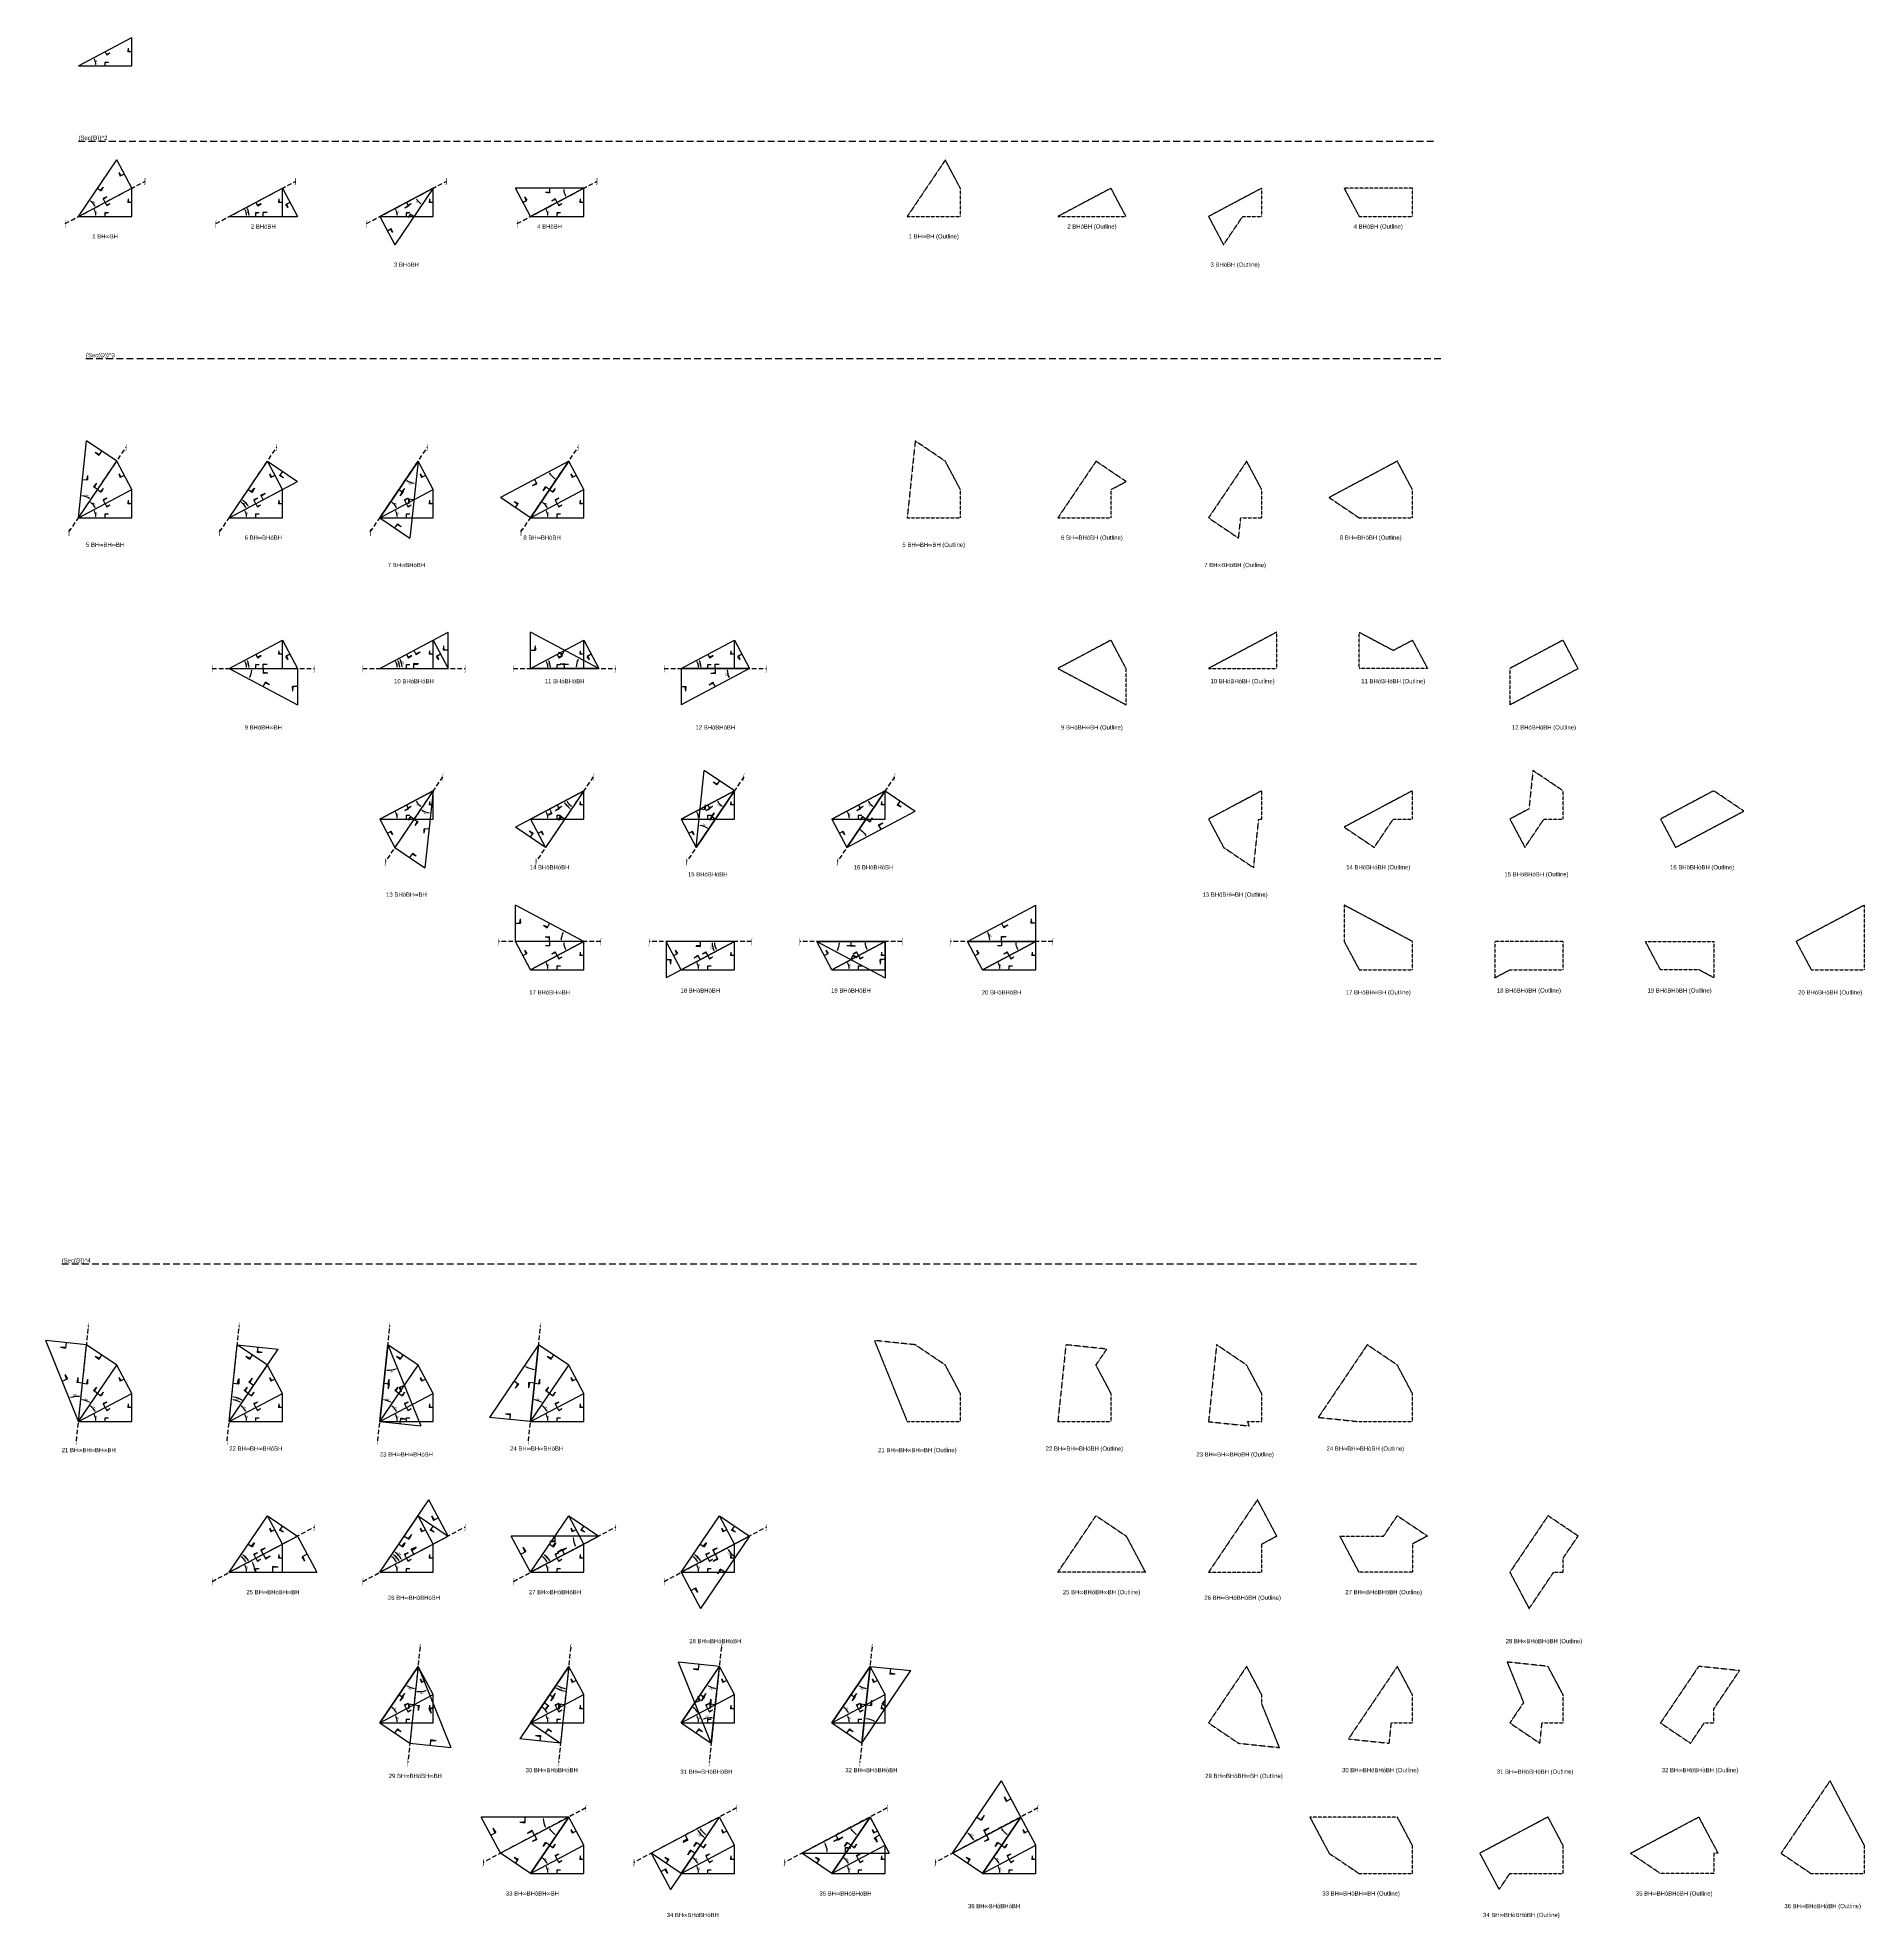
# Model space of a CAD drawing. Header units: millimetres. Extents: x 109495 to 889476, y -4752178 to 24518.
# Drawn here: x 119384 to 634329, y -505746 to 24518 of the extents above; entities that cross this region are included whole.
import ezdxf
from ezdxf.enums import TextEntityAlignment as Align

# ---------------------------------------------------------------- set-up
doc = ezdxf.new("R2010")
doc.units = ezdxf.units.MM
doc.header["$PDMODE"] = 35
doc.linetypes.add('DASHED', pattern=[19.05, 12.7, -6.35])
for name, color, linetype in [('BASE', 170, 'Continuous'), ('HYPOTENUSE', 20, 'Continuous'), ('PERPENDICULAR', 90, 'Continuous')]:
    doc.layers.add(name, color=color, linetype=linetype)
doc.styles.add('Arial', font='arial_0.ttf')
doc.dimstyles.new('ISO-25', dxfattribs={"dimtxt": 250, "dimasz": 100, "dimexe": 1.25, "dimexo": 0.625, "dimgap": 100, "dimtad": 1, "dimdec": 0, "dimtxsty": 'Arial', "dimcen": 2.5, "dimadec": 0, "dimazin": 0, "dimtfac": 1, "dimtdec": 0, "dimtmove": 0, "dimatfit": 3, "dimfxl": 1, "dimarcsym": 0})

# ---------------------------------------------------------------- blocks, each defined once
blk = doc.blocks.new('*D9')
at = {"color": 0, "lineweight": -2, "ltscale": 100, "transparency": 16777216}
blk.add_arc((0, 0), 4906, 4.08845, 23.91155, dxfattribs=at)
at = {"color": 0, "ltscale": 100, "transparency": 16777216}
for points in [[(4432, 1963), (4537, 2014), (4332, 2303)], [(4952, 352), (4835, 348), (4906, 0)]]:
    blk.add_solid(points, dxfattribs=at)
at = {"layer": 'Defpoints', "color": 0, "ltscale": 100, "transparency": 16777216}
for p in [(15000, 7976), (0, 0), (0, 0), (4841, 796), (15000, 0)]:
    blk.add_point(p, dxfattribs=at)
at = {"color": 0, "ltscale": 100, "transparency": 16777216, "insert": (5055, 1260), "char_height": 400, "attachment_point": 5, "rotation": 284, "style": 'Arial'}
blk.add_mtext('28°', dxfattribs=at)
blk = doc.blocks.new('SanjoyNathGeometrifyingTrigonometryFundamentalLockedSet')
at = {"color": 242, "linetype": 'DASHED', "ltscale": 100, "true_color": 0xcd2027}
for p, q in [((7500, 3987.8), (8016.4, 3016.6)), ((8852.4, 3574.3), (7922.5, 3193.2)), ((8852.4, 3574.3), (8016.4, 3016.6))]:
    blk.add_line(p, q, dxfattribs=at)
at = {"color": 114, "linetype": 'DASHED', "ltscale": 100, "true_color": 0x139b48}
for p, q in [((14000, 4987.8), (13900, 3987.8)), ((15000, 3987.8), (13900, 3987.8)), ((14000, 4987.8), (14100, 3987.8))]:
    blk.add_line(p, q, dxfattribs=at)
at = {"color": 159, "linetype": 'DASHED', "ltscale": 100, "true_color": 0x22346e}
for p, q in [((7500, 0), (7500, 1100)), ((8500, 1000), (7500, 1100)), ((8500, 1000), (7500, 900))]:
    blk.add_line(p, q, dxfattribs=at)
at = {"layer": 'BASE'}
blk.add_line((0, 0), (15000, 0), dxfattribs=at)
at = {"layer": 'HYPOTENUSE'}
blk.add_line((0, 0), (15000, 7975.6), dxfattribs=at)
at = {"layer": 'PERPENDICULAR'}
blk.add_line((15000, 0), (15000, 7975.6), dxfattribs=at)
at = {"color": 4, "ltscale": 100}
dim = blk.add_angular_dim_2l(base=(4841, 795.6), line1=((0, 0), (15000, 0)), line2=((0, 0), (15000, 7975.6)), dimstyle='ISO-25', override={"dimtxt": 400, "dimasz": 350, "dimgap": 100}, dxfattribs=at)
dim.commit()
dim.dimension.update_dxf_attribs({"geometry": '*D9', "text_midpoint": (5055.4, 1260.5)})

msp = doc.modelspace()

# ---------------------------------------------------------------- linework, layer by layer
at = {"linetype": 'DASHED', "ltscale": 150}
for p, q in [((130908, -4694), (513150, -4694)), ((133020, -65968), (515263, -65968)), ((126170, -321220), (508412, -321220))]:
    msp.add_line(p, q, dxfattribs=at)
at = {"linetype": 'DASHED', "ltscale": 100}
for p, q in [((127158, -27923), (149658, -15960)), ((169629, -27923), (192129, -15960)), ((212100, -27923), (234600, -15960)), ((254572, -27923), (277072, -15960)), ((128218, -114860), (144357, -90933)), ((170689, -114860), (186828, -90933)), ((213161, -114860), (229300, -90933)), ((255632, -114860), (271771, -90933)), ((168569, -153343), (197430, -153343)), ((211040, -153343), (239901, -153343)), ((253512, -153343), (282373, -153343)), ((295983, -153343), (324844, -153343)), ((233540, -183851), (217401, -207778)), ((276012, -183851), (259873, -207778)), ((318483, -183851), (302344, -207778)), ((360954, -183851), (344816, -207778)), ((278132, -230310), (249271, -230310)), ((320603, -230310), (291742, -230310)), ((363075, -230310), (334214, -230310)), ((405546, -230310), (376685, -230310)), ((130338, -371118), (133755, -338610)), ((172810, -371118), (176226, -338610)), ((215281, -371118), (218698, -338610)), ((257752, -371118), (261169, -338610)), ((168569, -410729), (197430, -395384)), ((211040, -410729), (239901, -395384)), ((253512, -410729), (282373, -395384)), ((295983, -410729), (324844, -395384)), ((227179, -429274), (223762, -461782)), ((269651, -429274), (266234, -461782)), ((312122, -429274), (308705, -461782)), ((354593, -429274), (351177, -461782)), ((273891, -474605), (245030, -489951)), ((316363, -474605), (287502, -489951)), ((358834, -474605), (329973, -489951)), ((401305, -474605), (372444, -489951))]:
    msp.add_line(p, q, dxfattribs=at)
at = {"linetype": 'DASHED'}
for points in [[(364500, -25929), (379500, -25929), (379500, -17954), (375260, -9978)], [(426212, -25929), (421972, -17954), (406972, -25929)], [(459063, -25929), (464443, -25929), (464443, -17954), (449443, -25929), (453684, -33905)], [(487674, -17954), (491914, -25929), (506914, -25929), (506914, -17954)], [(364500, -110872), (379500, -110872), (379500, -102896), (375260, -94921), (366778, -89200)], [(406972, -110872), (421972, -110872), (421972, -102896), (426212, -100641), (417731, -94921)], [(458526, -110872), (464443, -110872), (464443, -102896), (460202, -94921), (449443, -110872), (457924, -116593)], [(483433, -105151), (491914, -110872), (506914, -110872), (506914, -102896), (502674, -94921)], [(468684, -143113), (449443, -153343), (468684, -153343)], [(511155, -153343), (491914, -153343), (491914, -143113), (501535, -148228), (506914, -145368)], [(426212, -153343), (421972, -145368), (406972, -153343), (426212, -163574)], [(553627, -153343), (549386, -145368), (534386, -153343), (534386, -163574)], [(544006, -195815), (549386, -195815), (549386, -187839), (540904, -182118), (539765, -192954), (534386, -195815), (538627, -203790)], [(464443, -187839), (449443, -195815), (453684, -203790), (462165, -209511), (463605, -195815), (464443, -195815)], [(501535, -195815), (506914, -195815), (506914, -187839), (487674, -198070), (496155, -203790)], [(600339, -193560), (591857, -187839), (576857, -195815), (581098, -203790)], [(487674, -230310), (491914, -238286), (506914, -238286), (506914, -230310), (487674, -220080)], [(615088, -230310), (619329, -238286), (634329, -238286), (634329, -220080)], [(534386, -238286), (549386, -238286), (549386, -230310), (530145, -230310), (530145, -240541)], [(591857, -230310), (591857, -240541), (587616, -238286), (576857, -238286), (572616, -230310)], [(364500, -365700), (379500, -365700), (379500, -357725), (375260, -349749), (366778, -344028), (355255, -342817)], [(406972, -365700), (421972, -365700), (421972, -357725), (417731, -349749), (420773, -345239), (409249, -344028)], [(460477, -365700), (464443, -365700), (464443, -357725), (460202, -349749), (451721, -344028), (449443, -365700), (460966, -366911)], [(480391, -364489), (491914, -365700), (506914, -365700), (506914, -357725), (502674, -349749), (494192, -344028)], [(431652, -408172), (406972, -408172), (417731, -392220), (426212, -397941)], [(449443, -408172), (464443, -408172), (464443, -400196), (468684, -397941), (463244, -387711)], [(506914, -400196), (506914, -408172), (491914, -408172), (486475, -397941), (498815, -397941), (502674, -392220), (511155, -397941)], [(546726, -408172), (549386, -408172), (549386, -404228), (553627, -397941), (545145, -392220), (534386, -408172), (539825, -418402)], [(460202, -434692), (449443, -450643), (457924, -456364), (469448, -457575), (464443, -445188), (464443, -442667)], [(500997, -450643), (506914, -450643), (506914, -442667), (502674, -434692), (488873, -455153), (500396, -456364)], [(543469, -450643), (549386, -450643), (549386, -442667), (545145, -434692), (533622, -433481), (538245, -444922), (534386, -450643), (542867, -456364)], [(585339, -456364), (589197, -450643), (591857, -450643), (591857, -446700), (599140, -435903), (587616, -434692), (576857, -450643)], [(610847, -487394), (619329, -493114), (634329, -493114), (634329, -485139), (624648, -466933)], [(483433, -487394), (491914, -493114), (506914, -493114), (506914, -485139), (502674, -477163), (477993, -477163)], [(534386, -493114), (549386, -493114), (549386, -485139), (545145, -477163), (525904, -487394), (531344, -497624)], [(587616, -477163), (593056, -487394), (591857, -487394), (591857, -493114), (576857, -493114), (568376, -487394)]]:
    msp.add_lwpolyline(points, close=True, dxfattribs=at)

# ---------------------------------------------------------------- block references
for p in [(130908, 16542), (130908, -25929), (173379, -25929), (215850, -25929), (258322, -25929), (130908, -110872), (173379, -110872), (215850, -110872), (258322, -110872), (173379, -153343), (215850, -153343), (258322, -153343), (300793, -153343), (215850, -195815), (258322, -195815), (300793, -195815), (343265, -195815), (258322, -238286), (300793, -238286), (343265, -238286), (385736, -238286), (130908, -365700), (173379, -365700), (215850, -365700), (258322, -365700), (173379, -408172), (215850, -408172), (258322, -408172), (300793, -408172), (215850, -450643), (258322, -450643), (300793, -450643), (343265, -450643), (258322, -493114), (300793, -493114), (343265, -493114), (385736, -493114)]:
    msp.add_blockref('SanjoyNathGeometrifyingTrigonometryFundamentalLockedSet', p, dxfattribs=at)
at = {"linetype": 'DASHED', "ltscale": 100}
for p, xscale, yscale, zscale, rotation in [((130908, -25929), 1.132570050689039, 1.132570050689039, 1.132570050689039, 27.99999999999999), ((273322, -17954), -1.132570050689039, 1.132570050689039, 1.132570050689039, 27.99999999999998), ((173379, -25929), -1.132570050689037, 1.132570050689037, 1.132570050689037, 208), ((230850, -17954), 1.132570050689037, 1.132570050689037, 1.132570050689037, 208.0000000000001), ((130908, -110872), 1.282714919717771, 1.282714919717771, 1.282714919717771, 56.00000000000003), ((269081, -94921), -1.282714919717773, 1.282714919717773, 1.282714919717773, 55.99999999999996), ((130908, -110872), 1.132570050689039, 1.132570050689039, 1.132570050689039, 27.99999999999999), ((173379, -110872), 1.132570050689039, 1.132570050689039, 1.132570050689039, 27.99999999999999), ((173379, -110872), -1.282714919717771, 1.282714919717771, 1.282714919717771, 236), ((215850, -110872), 1.132570050689039, 1.132570050689039, 1.132570050689039, 27.99999999999999), ((226610, -94921), 1.282714919717771, 1.282714919717771, 1.282714919717771, 236.0000000000001), ((258322, -110872), 1.132570050689039, 1.132570050689039, 1.132570050689039, 27.99999999999999), ((173379, -153343), -1.132570050689037, 1.132570050689037, 1.132570050689037, 208), ((215850, -153343), -1.132570050689037, 1.132570050689037, 1.132570050689037, 208), ((258322, -153343), -1.132570050689037, 1.132570050689037, 1.132570050689037, 208), ((300793, -153343), -1.132570050689037, 1.132570050689037, 1.132570050689037, 208), ((173379, -153343), -1.282714919717768, 1.282714919717768, 1.282714919717768, 180), ((320034, -153343), 1.282714919717773, 1.282714919717773, 1.282714919717773, 180), ((273322, -187839), -1.282714919717773, 1.282714919717773, 1.282714919717773, 55.99999999999996), ((305034, -203790), 1.282714919717773, 1.282714919717773, 1.282714919717773, 56.00000000000002), ((230850, -187839), 1.132570050689037, 1.132570050689037, 1.132570050689037, 208.0000000000001), ((230850, -187839), 1.28271491971777, 1.28271491971777, 1.28271491971777, 236.0000000000001), ((273322, -187839), 1.132570050689037, 1.132570050689037, 1.132570050689037, 208.0000000000001), ((315793, -187839), 1.132570050689037, 1.132570050689037, 1.132570050689037, 208.0000000000001), ((358265, -187839), 1.132570050689037, 1.132570050689037, 1.132570050689037, 208.0000000000001), ((347505, -203790), -1.282714919717773, 1.282714919717773, 1.282714919717773, 236), ((273322, -230310), -1.132570050689039, 1.132570050689039, 1.132570050689039, 27.99999999999998), ((315793, -230310), -1.132570050689039, 1.132570050689039, 1.132570050689039, 27.99999999999998), ((358265, -230310), -1.132570050689039, 1.132570050689039, 1.132570050689039, 27.99999999999998), ((400736, -230310), -1.132570050689039, 1.132570050689039, 1.132570050689039, 27.99999999999998), ((315793, -230310), 1.282714919717773, 1.282714919717773, 1.282714919717773, 180), ((339024, -230310), -1.282714919717773, 1.282714919717773, 1.282714919717773, 180), ((130908, -365700), 1.452764501644343, 1.452764501644343, 1.452764501644343, 84.00000000000003), ((130908, -365700), 1.282714919717771, 1.282714919717771, 1.282714919717771, 56.00000000000003), ((173379, -365700), 1.282714919717771, 1.282714919717771, 1.282714919717771, 56.00000000000003), ((173379, -365700), -1.452764501644343, 1.452764501644343, 1.452764501644343, 264), ((215850, -365700), 1.282714919717771, 1.282714919717771, 1.282714919717771, 56.00000000000003), ((218128, -344028), 1.452764501644343, 1.452764501644343, 1.452764501644343, 264), ((260600, -344028), -1.452764501644345, 1.452764501644345, 1.452764501644345, 84.00000000000003), ((258322, -365700), 1.282714919717771, 1.282714919717771, 1.282714919717771, 56.00000000000003), ((130908, -365700), 1.132570050689039, 1.132570050689039, 1.132570050689039, 27.99999999999999), ((173379, -365700), 1.132570050689039, 1.132570050689039, 1.132570050689039, 27.99999999999999), ((215850, -365700), 1.132570050689039, 1.132570050689039, 1.132570050689039, 27.99999999999999), ((258322, -365700), 1.132570050689039, 1.132570050689039, 1.132570050689039, 27.99999999999999), ((173379, -408172), 1.132570050689039, 1.132570050689039, 1.132570050689039, 27.99999999999999), ((173379, -408172), -1.282714919717771, 1.282714919717771, 1.282714919717771, 236), ((215850, -408172), 1.452764501644342, 1.452764501644342, 1.452764501644342, 28.00000000000001), ((215850, -408172), 1.132570050689039, 1.132570050689039, 1.132570050689039, 27.99999999999999), ((215850, -408172), -1.282714919717771, 1.282714919717771, 1.282714919717771, 236), ((277563, -397941), -1.452764501644345, 1.452764501644345, 1.452764501644345, 27.99999999999998), ((258322, -408172), 1.132570050689039, 1.132570050689039, 1.132570050689039, 27.99999999999999), ((258322, -408172), -1.282714919717771, 1.282714919717771, 1.282714919717771, 236), ((300793, -408172), 1.132570050689039, 1.132570050689039, 1.132570050689039, 27.99999999999999), ((300793, -408172), -1.282714919717771, 1.282714919717771, 1.282714919717771, 236), ((173379, -408172), -1.452764501644342, 1.452764501644342, 1.452764501644342, 208), ((320034, -397941), 1.452764501644345, 1.452764501644345, 1.452764501644345, 208.0000000000001), ((215850, -450643), 1.132570050689039, 1.132570050689039, 1.132570050689039, 27.99999999999999), ((226610, -434692), 1.282714919717771, 1.282714919717771, 1.282714919717771, 236.0000000000001), ((226610, -434692), 1.452764501644343, 1.452764501644343, 1.452764501644343, 264.0000000000001), ((258322, -450643), 1.132570050689039, 1.132570050689039, 1.132570050689039, 27.99999999999999), ((269081, -434692), -1.452764501644345, 1.452764501644345, 1.452764501644345, 84.00000000000003), ((269081, -434692), 1.282714919717771, 1.282714919717771, 1.282714919717771, 236.0000000000001), ((300793, -450643), 1.132570050689039, 1.132570050689039, 1.132570050689039, 27.99999999999999), ((309275, -456364), 1.452764501644345, 1.452764501644345, 1.452764501644345, 84.00000000000003), ((311552, -434692), 1.282714919717771, 1.282714919717771, 1.282714919717771, 236.0000000000001), ((343265, -450643), 1.132570050689039, 1.132570050689039, 1.132570050689039, 27.99999999999999), ((354024, -434692), 1.282714919717771, 1.282714919717771, 1.282714919717771, 236.0000000000001), ((351746, -456364), -1.452764501644345, 1.452764501644345, 1.452764501644345, 264), ((269081, -477163), -1.452764501644347, 1.452764501644347, 1.452764501644347, 27.99999999999998), ((269081, -477163), -1.282714919717773, 1.282714919717773, 1.282714919717773, 55.99999999999996), ((311552, -477163), -1.282714919717773, 1.282714919717773, 1.282714919717773, 55.99999999999996), ((354024, -477163), -1.282714919717773, 1.282714919717773, 1.282714919717773, 55.99999999999996), ((377255, -487394), 1.452764501644345, 1.452764501644345, 1.452764501644345, 28.00000000000004), ((396495, -477163), -1.282714919717773, 1.282714919717773, 1.282714919717773, 55.99999999999996), ((258322, -493114), 1.132570050689039, 1.132570050689039, 1.132570050689039, 27.99999999999999), ((311552, -477163), 1.452764501644345, 1.452764501644345, 1.452764501644345, 208.0000000000001), ((300793, -493114), 1.132570050689039, 1.132570050689039, 1.132570050689039, 27.99999999999999), ((334783, -487394), -1.452764501644345, 1.452764501644345, 1.452764501644345, 208), ((343265, -493114), 1.132570050689039, 1.132570050689039, 1.132570050689039, 27.99999999999999), ((385736, -493114), 1.132570050689039, 1.132570050689039, 1.132570050689039, 27.99999999999999)]:
    msp.add_blockref('SanjoyNathGeometrifyingTrigonometryFundamentalLockedSet', p, dxfattribs=dict(at, xscale=xscale, yscale=yscale, zscale=zscale, rotation=rotation))
for p, xscale, yscale, zscale in [((215850, -153343), 1.282714919717768, 1.282714919717768, 1.282714919717768), ((277563, -153343), -1.282714919717773, 1.282714919717773, 1.282714919717773), ((273322, -230310), -1.282714919717773, 1.282714919717773, 1.282714919717773), ((381495, -230310), 1.282714919717773, 1.282714919717773, 1.282714919717773)]:
    msp.add_blockref('SanjoyNathGeometrifyingTrigonometryFundamentalLockedSet', p, dxfattribs=dict(at, xscale=xscale, yscale=yscale, zscale=zscale))

# ---------------------------------------------------------------- texts
at = {"linetype": 'DASHED', "ltscale": 100, "style": 'Arial'}
for s, p in [('(Sec(Θ))^ 2', (130908, -4694)), ('(Sec(Θ))^ 3', (133020, -65968)), ('(Sec(Θ))^ 4', (126170, -321220))]:
    msp.add_text(s, height=1200, dxfattribs=at).set_placement(p, align=Align.BOTTOM_LEFT)
for s, p in [('⌡', (149658, -15960)), ('⌡', (192129, -15960)), ('⌡', (234600, -15960)), ('⌡', (277072, -15960)), ('⌠', (127158, -27923)), ('1 BH∞BH', (138408, -31512)), ('⌠', (169629, -27923)), ('2 BHóBH', (182999, -28721)), ('⌠', (212100, -27923)), ('⌠', (254572, -27923)), ('4 BHòBH', (263701, -28721)), ('1 BH∞BH (Outline)', (372000, -31512)), ('2 BHóBH (Outline)', (416592, -28721)), ('4 BHòBH (Outline)', (497294, -28721)), ('3 BHöBH', (223350, -39488)), ('3 BHöBH (Outline)', (456943, -39488)), ('⌡', (144357, -90933)), ('⌡', (186828, -90933)), ('⌡', (229300, -90933)), ('⌡', (271771, -90933)), ('⌠', (128218, -114860)), ('⌠', (170689, -114860)), ('6 BH∞BHóBH', (182999, -116455)), ('⌠', (213161, -114860)), ('⌠', (255632, -114860)), ('8 BH∞BHòBH', (261581, -116455)), ('6 BH∞BHóBH (Outline)', (416592, -116455)), ('8 BH∞BHòBH (Outline)', (495174, -116455)), ('5 BH∞BH∞BH', (138408, -118457)), ('5 BH∞BH∞BH (Outline)', (372000, -118457)), ('7 BH∞BHöBH', (223350, -124178)), ('7 BH∞BHöBH (Outline)', (456943, -124178)), ('⌠', (168569, -153343)), ('⌡', (197430, -153343)), ('⌠', (211040, -153343)), ('⌡', (239901, -153343)), ('⌠', (253512, -153343)), ('⌡', (282373, -153343)), ('⌠', (295983, -153343)), ('⌡', (324844, -153343)), ('10 BHóBHóBH', (225471, -156924)), ('11 BHóBHöBH', (267942, -156924)), ('10 BHóBHóBH (Outline)', (459063, -156924)), ('11 BHóBHöBH (Outline)', (501535, -156924)), ('9 BHóBH∞BH', (182999, -169946)), ('12 BHóBHòBH', (310414, -169946)), ('9 BHóBH∞BH (Outline)', (416592, -169946)), ('12 BHóBHòBH (Outline)', (544006, -169946)), ('⌠', (233540, -183851)), ('⌠', (276012, -183851)), ('⌠', (318483, -183851)), ('⌠', (360954, -183851)), ('⌡', (217401, -207778)), ('14 BHöBHóBH', (263701, -209373)), ('⌡', (259873, -207778)), ('⌡', (302344, -207778)), ('15 BHöBHöBH', (308293, -211376)), ('⌡', (344816, -207778)), ('16 BHöBHòBH', (355005, -209373)), ('14 BHöBHóBH (Outline)', (497294, -209373)), ('15 BHöBHöBH (Outline)', (541886, -211376)), ('16 BHöBHòBH (Outline)', (588598, -209373)), ('13 BHöBH∞BH', (223350, -217096)), ('13 BHöBH∞BH (Outline)', (456943, -217096)), ('⌡', (249271, -230310)), ('⌠', (278132, -230310)), ('⌡', (291742, -230310)), ('⌠', (320603, -230310)), ('⌡', (334214, -230310)), ('⌠', (363075, -230310)), ('⌡', (376685, -230310)), ('⌠', (405546, -230310)), ('18 BHòBHóBH', (306173, -244122)), ('19 BHòBHöBH', (348644, -244122)), ('18 BHòBHóBH (Outline)', (539765, -244122)), ('19 BHòBHöBH (Outline)', (582237, -244122)), ('17 BHòBH∞BH', (263701, -244658)), ('20 BHòBHòBH', (391116, -244658)), ('17 BHòBH∞BH (Outline)', (497294, -244658)), ('20 BHòBHòBH (Outline)', (624708, -244658)), ('⌡', (133755, -338610)), ('⌡', (176226, -338610)), ('⌡', (218698, -338610)), ('⌡', (261169, -338610)), ('⌠', (130338, -371118)), ('⌠', (172810, -371118)), ('⌠', (215281, -371118)), ('⌠', (257752, -371118)), ('21 BH∞BH∞BH∞BH', (133785, -373709)), ('22 BH∞BH∞BHóBH', (180879, -373285)), ('23 BH∞BH∞BHöBH', (223350, -374921)), ('24 BH∞BH∞BHòBH', (260060, -373285)), ('21 BH∞BH∞BH∞BH (Outline)', (367378, -373709)), ('22 BH∞BH∞BHóBH (Outline)', (414472, -373285)), ('23 BH∞BH∞BHöBH (Outline)', (456943, -374921)), ('24 BH∞BH∞BHòBH (Outline)', (493653, -373285)), ('⌡', (197430, -395384)), ('⌡', (239901, -395384)), ('⌡', (282373, -395384)), ('⌡', (324844, -395384)), ('⌠', (168569, -410729)), ('25 BH∞BHóBH∞BH', (185719, -413755)), ('⌠', (211040, -410729)), ('⌠', (253512, -410729)), ('27 BH∞BHóBHöBH', (265222, -413755)), ('⌠', (295983, -410729)), ('25 BH∞BHóBH∞BH (Outline)', (419312, -413755)), ('27 BH∞BHóBHöBH (Outline)', (498815, -413755)), ('26 BH∞BHóBHóBH', (225471, -415333)), ('26 BH∞BHóBHóBH (Outline)', (459063, -415333)), ('⌠', (227179, -429274)), ('⌠', (269651, -429274)), ('28 BH∞BHóBHòBH', (310414, -427566)), ('⌠', (312122, -429274)), ('⌠', (354593, -429274)), ('28 BH∞BHóBHòBH (Outline)', (544006, -427566)), ('⌡', (223762, -461782)), ('⌡', (266234, -461782)), ('⌡', (308705, -461782)), ('⌡', (351177, -461782)), ('29 BH∞BHöBH∞BH', (225853, -465584)), ('30 BH∞BHöBHóBH', (264301, -463949)), ('31 BH∞BHöBHöBH', (307911, -464373)), ('32 BH∞BHöBHòBH', (354406, -463949)), ('29 BH∞BHöBH∞BH (Outline)', (459445, -465584)), ('30 BH∞BHöBHóBH (Outline)', (497894, -463949)), ('31 BH∞BHöBHöBH (Outline)', (541504, -464373)), ('32 BH∞BHöBHòBH (Outline)', (587998, -463949)), ('⌠', (273891, -474605)), ('⌠', (316363, -474605)), ('⌠', (358834, -474605)), ('⌠', (401305, -474605)), ('⌡', (245030, -489951)), ('⌡', (287502, -489951)), ('⌡', (329973, -489951)), ('⌡', (372444, -489951)), ('33 BH∞BHòBH∞BH', (258861, -498697)), ('35 BH∞BHòBHöBH', (347123, -498697)), ('33 BH∞BHòBH∞BH (Outline)', (492454, -498697)), ('35 BH∞BHòBHöBH (Outline)', (580716, -498697)), ('36 BH∞BHòBHòBH', (388995, -502278)), ('36 BH∞BHòBHòBH (Outline)', (622588, -502278)), ('34 BH∞BHòBHóBH', (304052, -504785)), ('34 BH∞BHòBHóBH (Outline)', (537645, -504785))]:
    msp.add_text(s, height=1200, dxfattribs=at).set_placement(p, align=Align.MIDDLE_CENTER)

doc.saveas('drawing.dxf')
